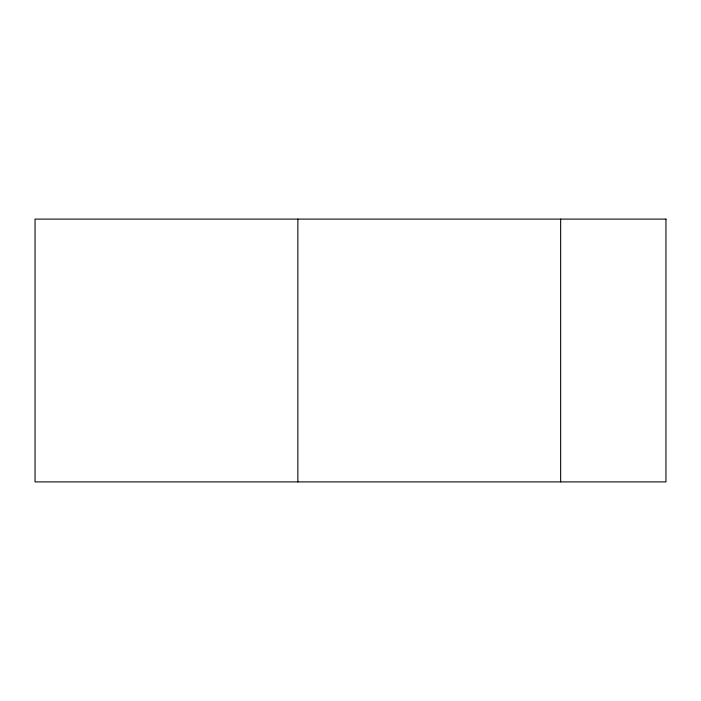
<?xml version="1.0" encoding="UTF-8"?>
<svg xmlns="http://www.w3.org/2000/svg" width="701" height="701" viewBox="0 0 701 701"><rect width="100%" height="100%" fill="white"/><g stroke="black" fill="none" stroke-linecap="round" stroke-linejoin="round"><path stroke-width="1.05" d="M560.651 219.098L560.651 481.902M297.855 219.098L297.855 481.902M665.95 219.098L35.05 219.098L35.05 481.902L665.95 481.902L665.95 219.098"/></g></svg>
